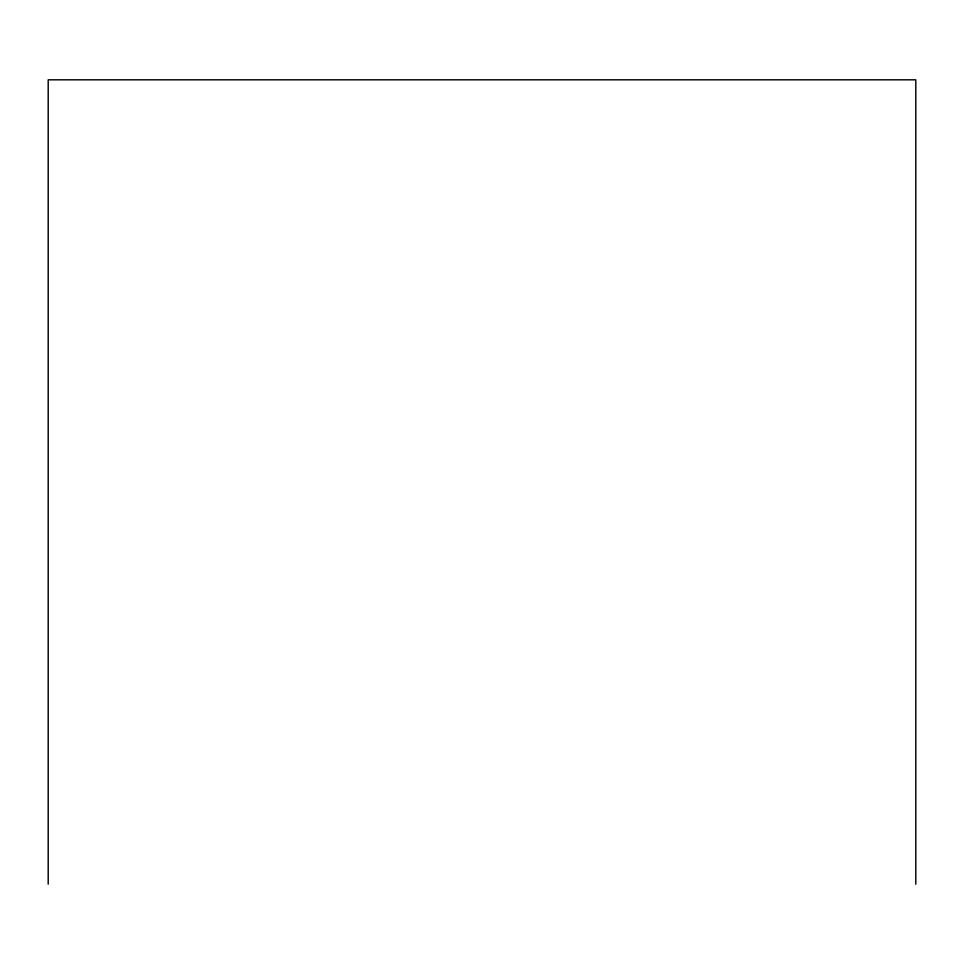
<?xml version="1.0" encoding="UTF-8"?>
<svg xmlns="http://www.w3.org/2000/svg" width="964" height="964" viewBox="0 0 964 964"><rect width="100%" height="100%" fill="white"/><g stroke="black" fill="none" stroke-linecap="round" stroke-linejoin="round"><path stroke-width="1.45" d="M915.8 884.181L915.8 79.819L48.2 79.819L48.2 884.181"/></g></svg>
